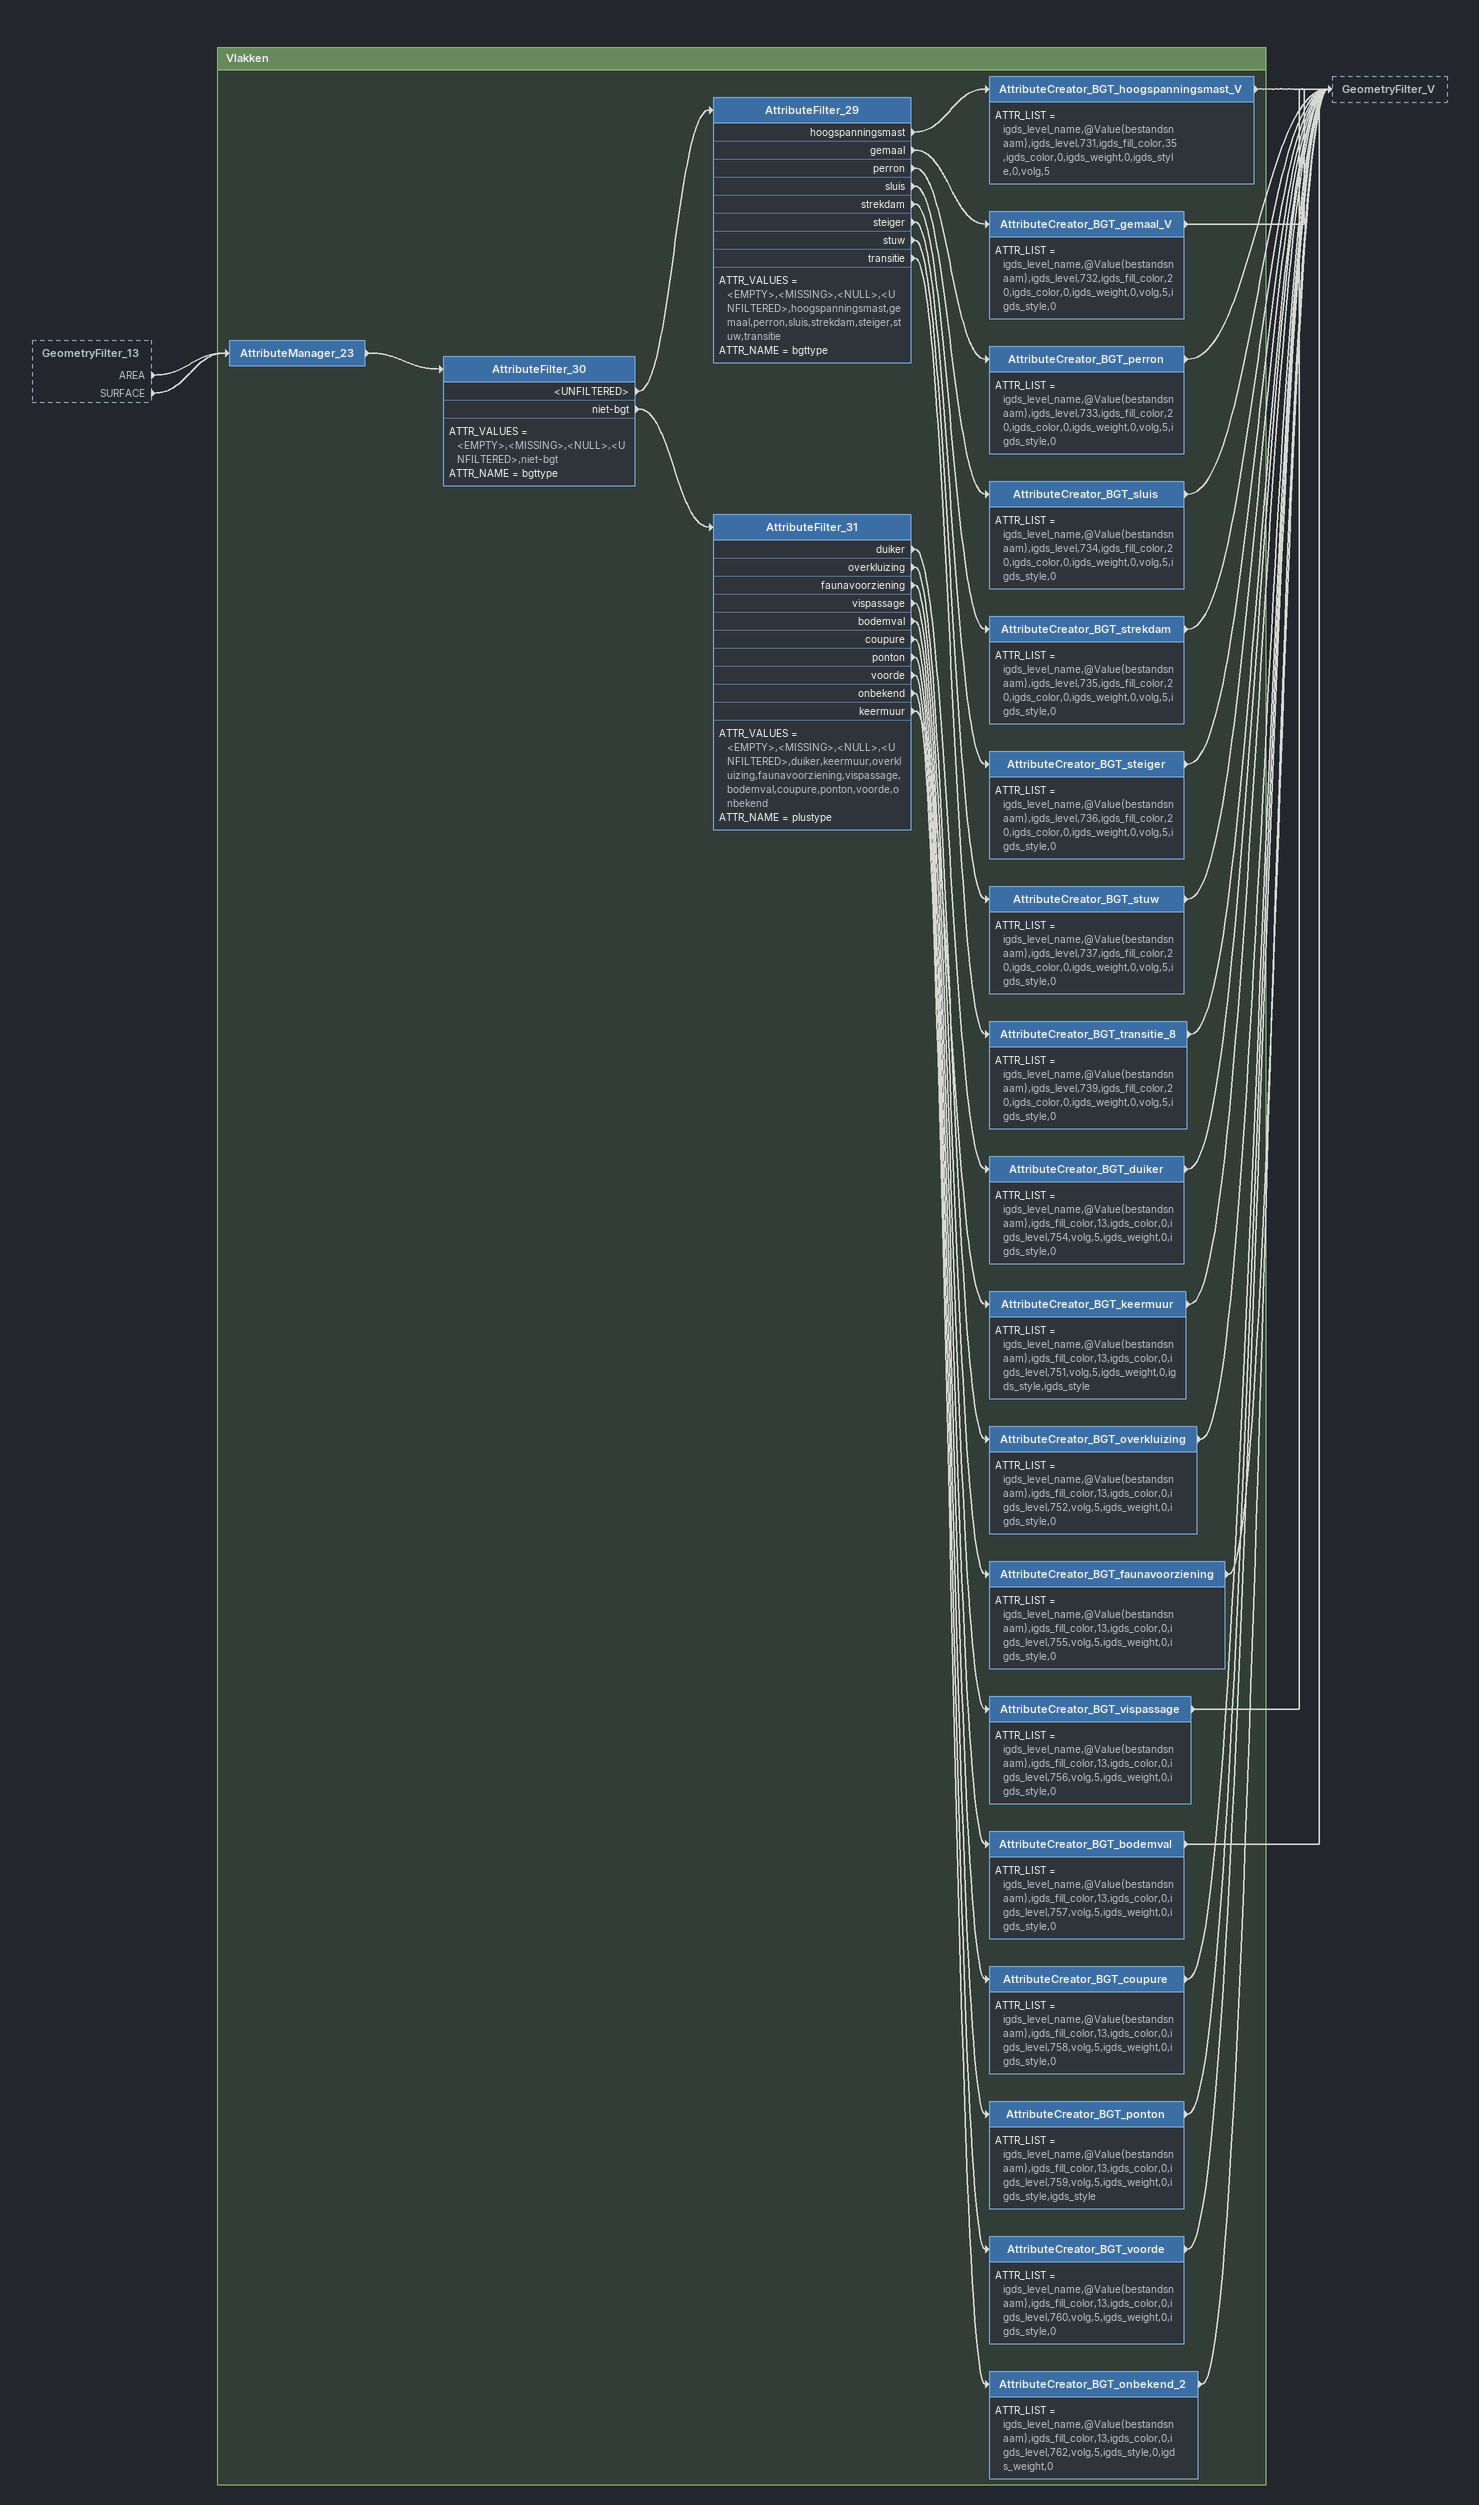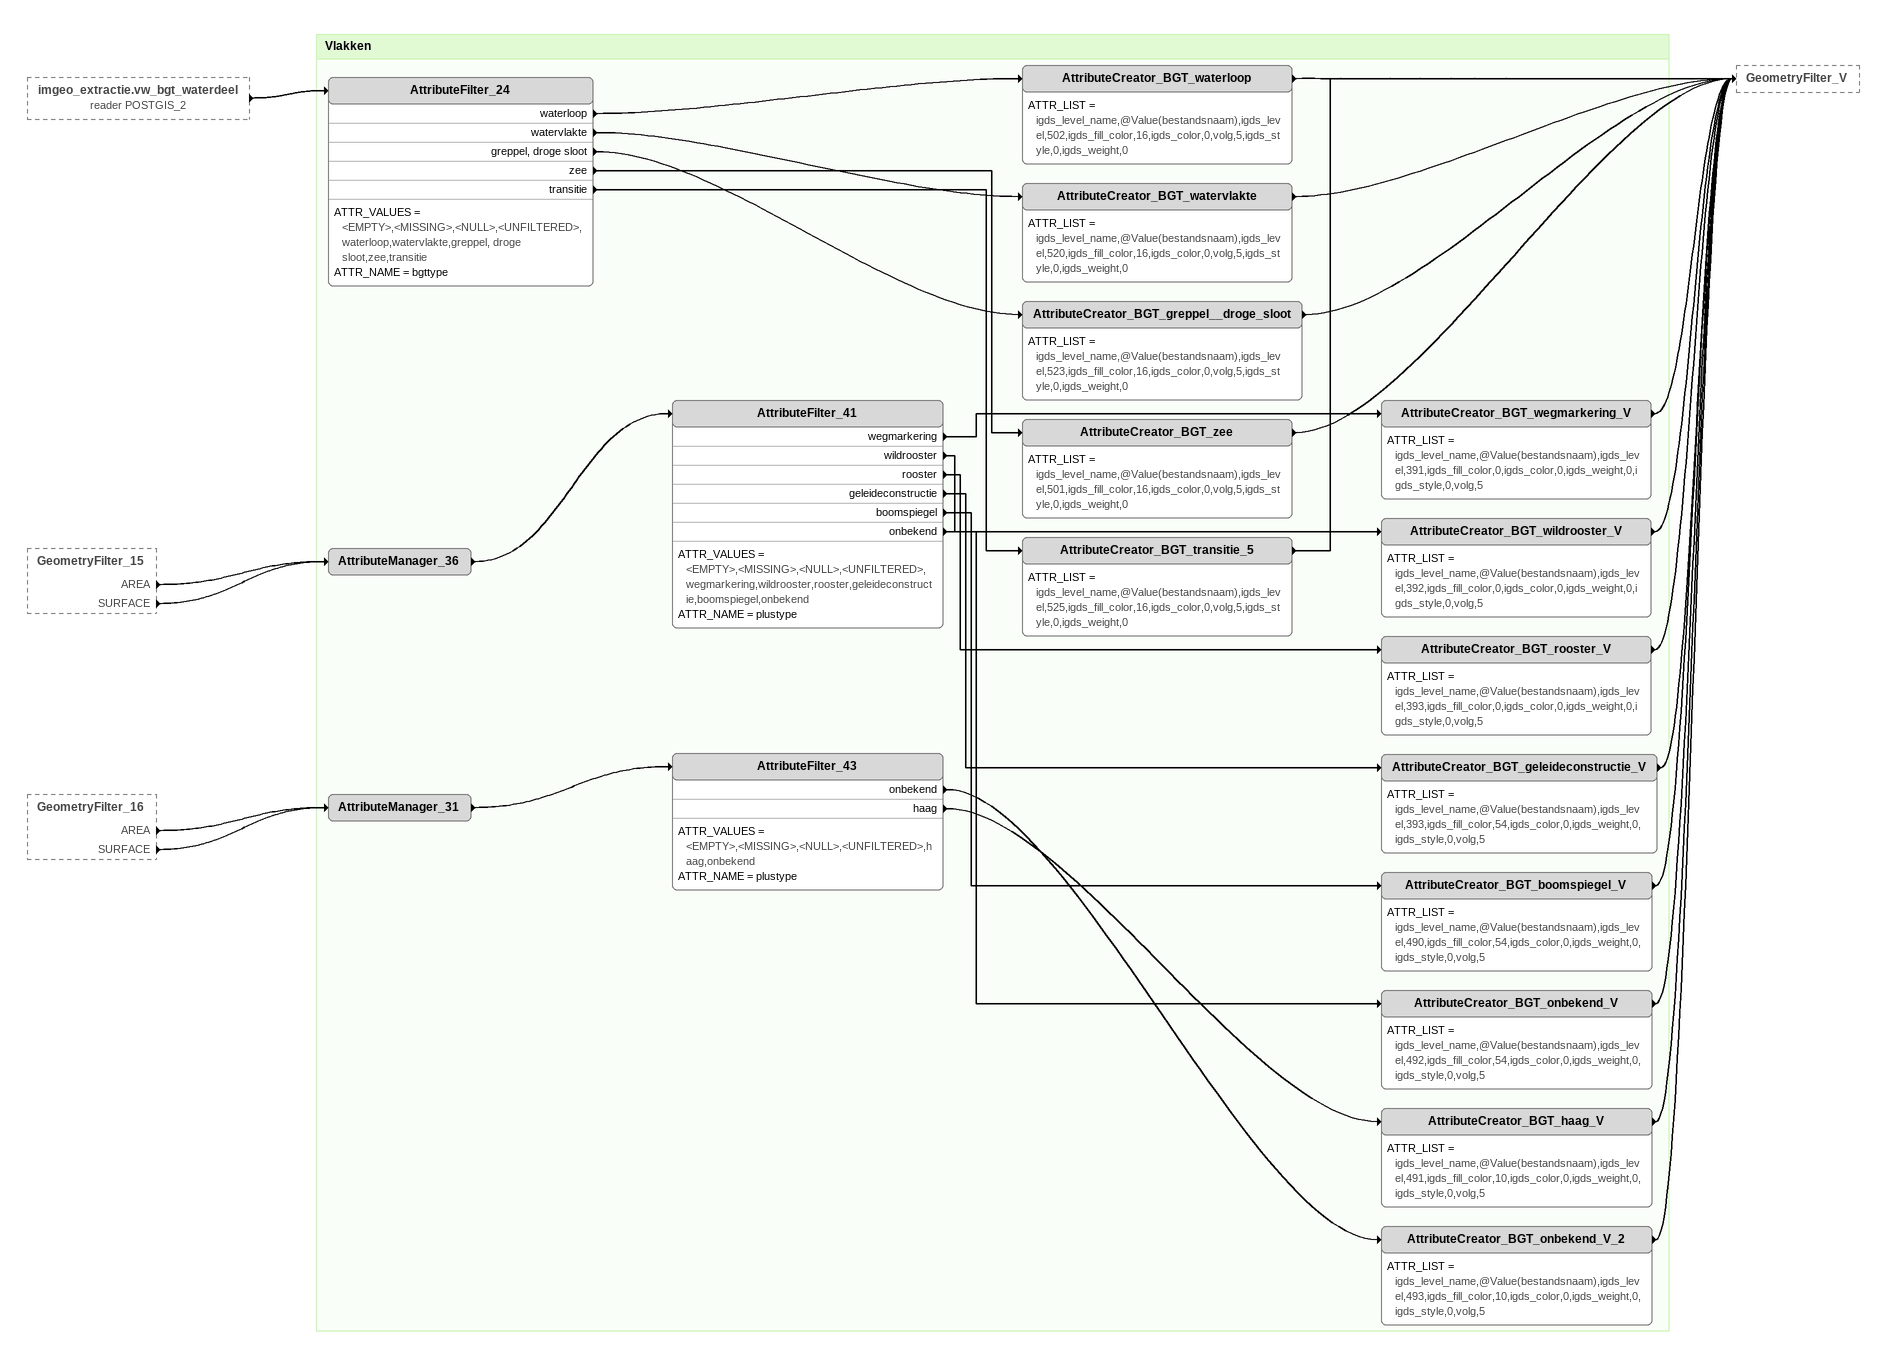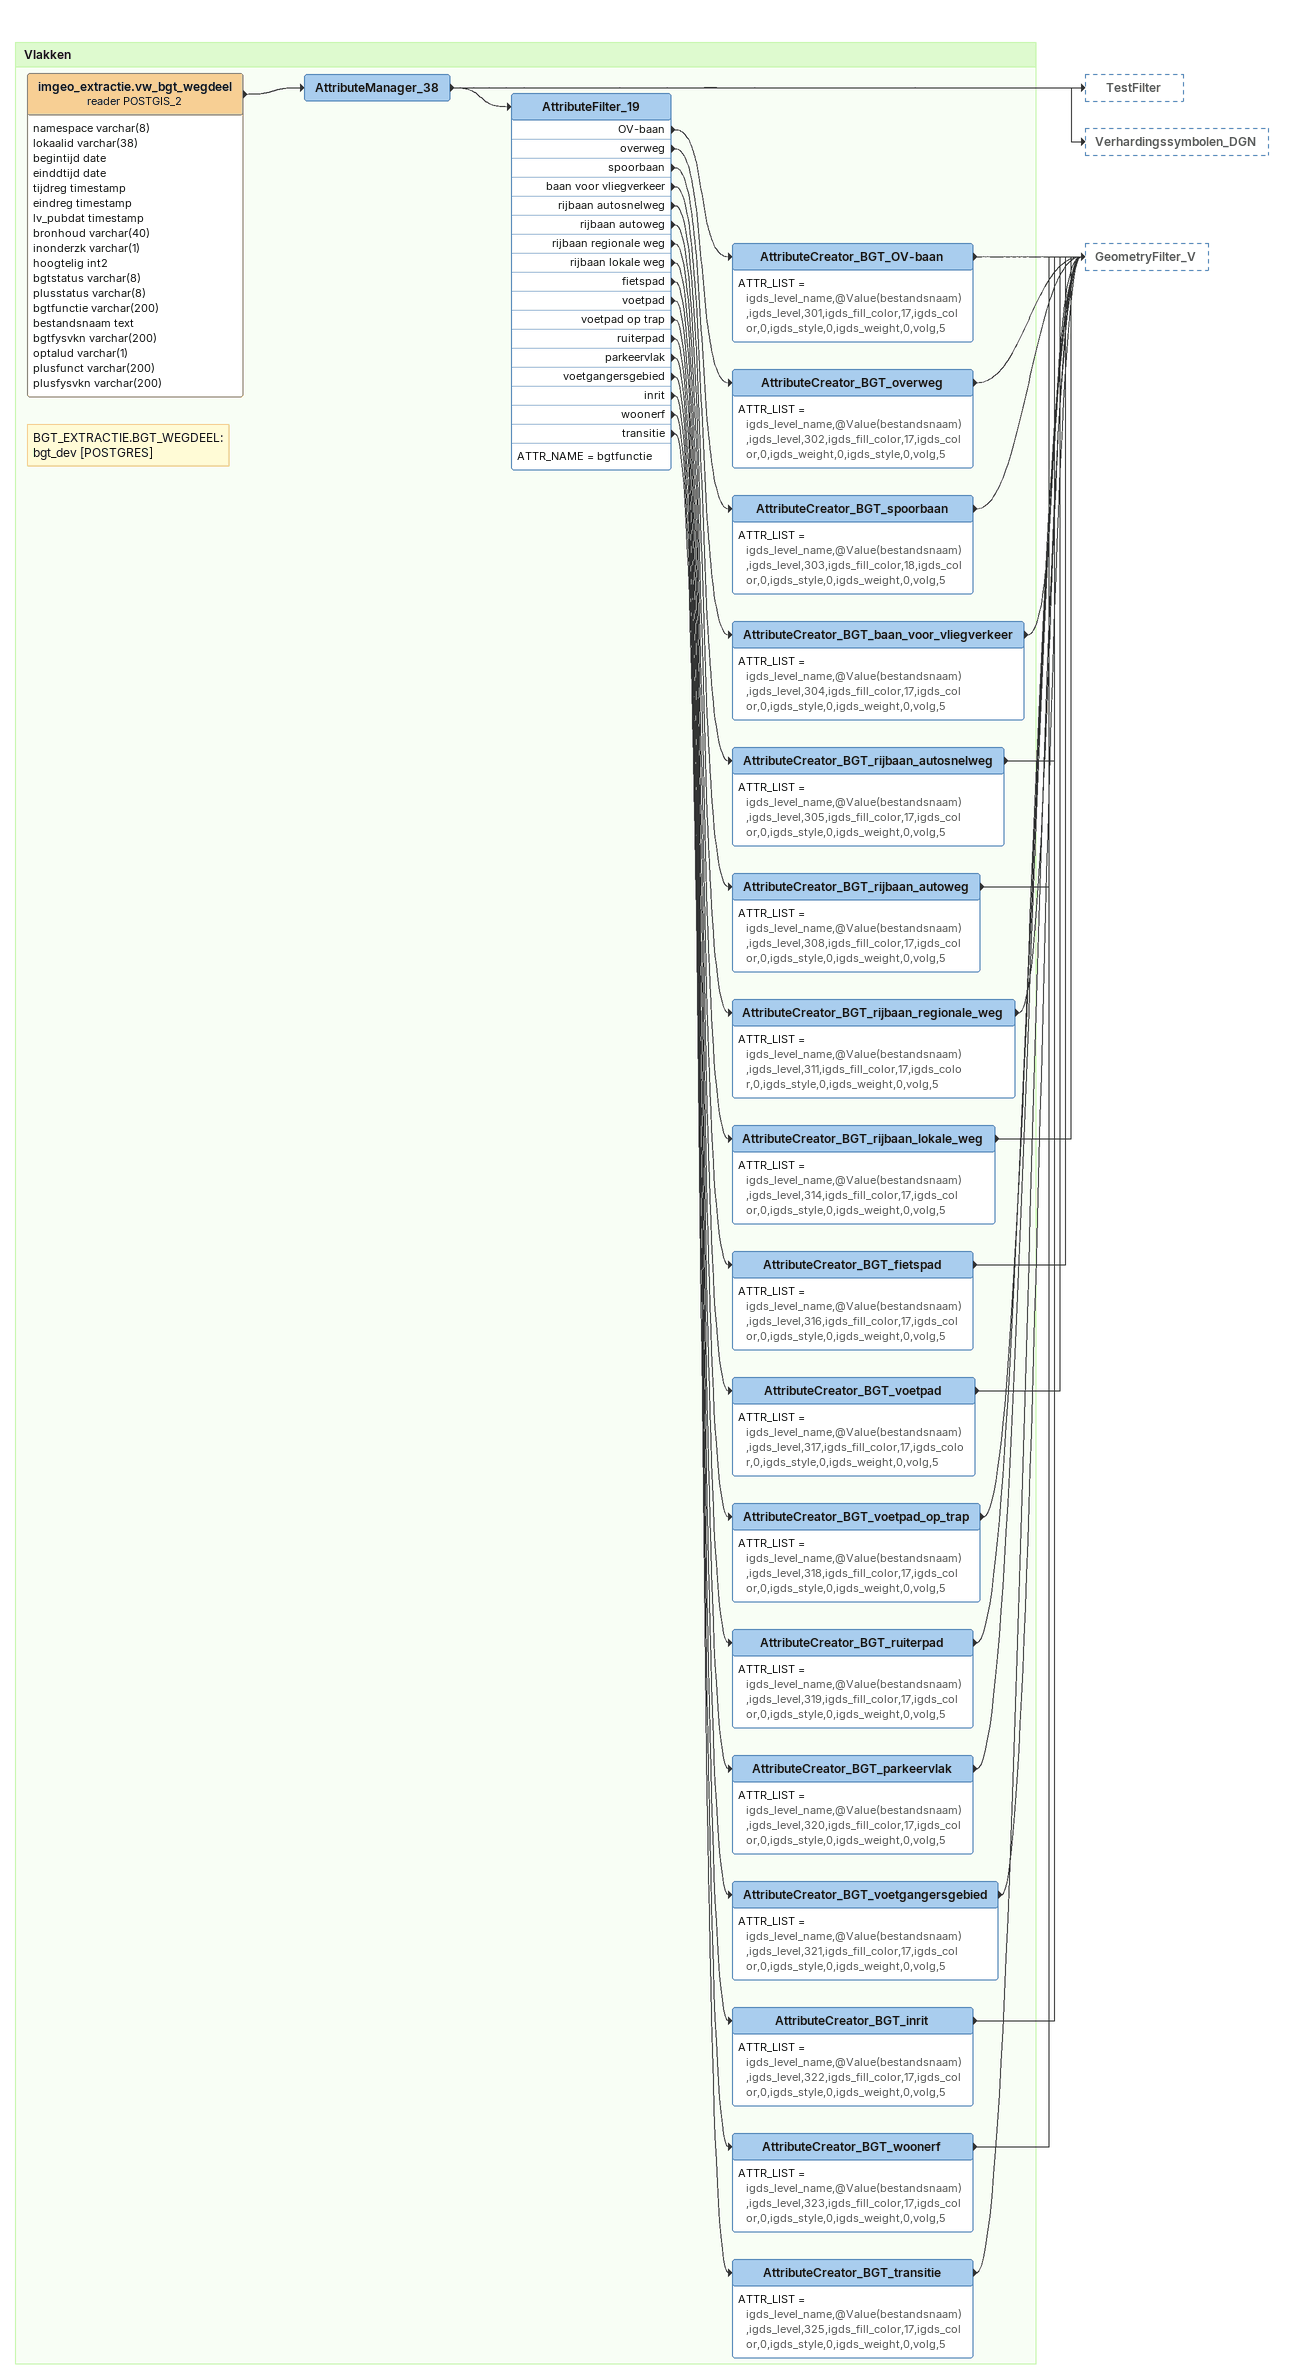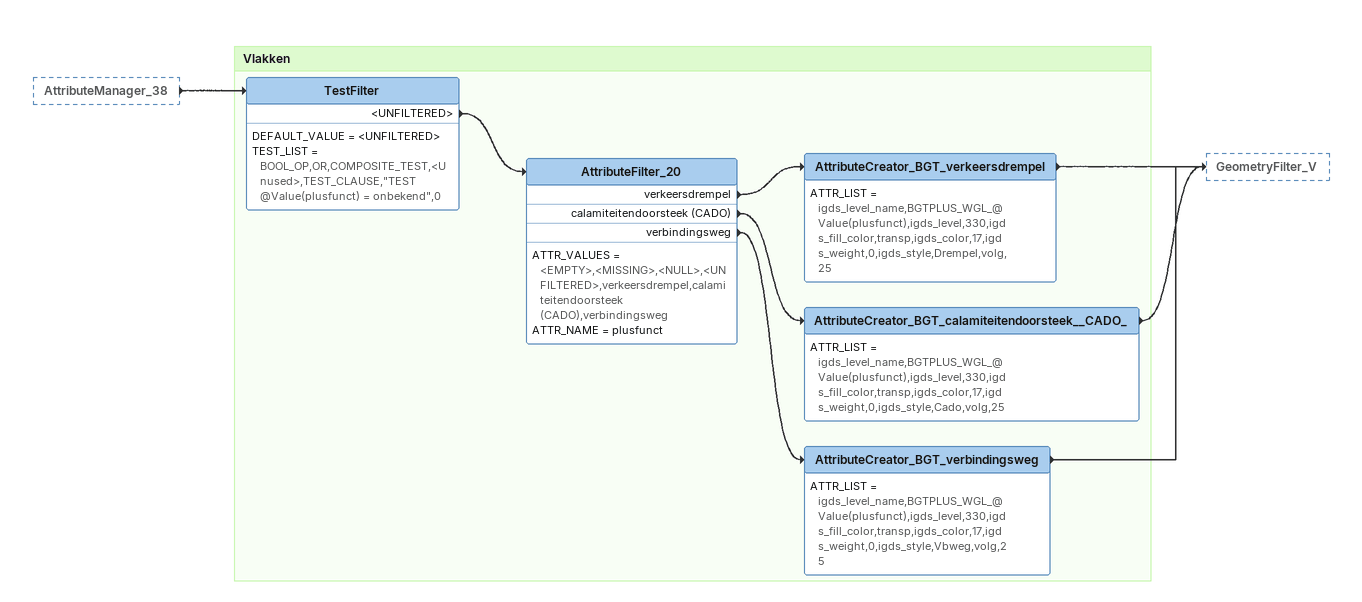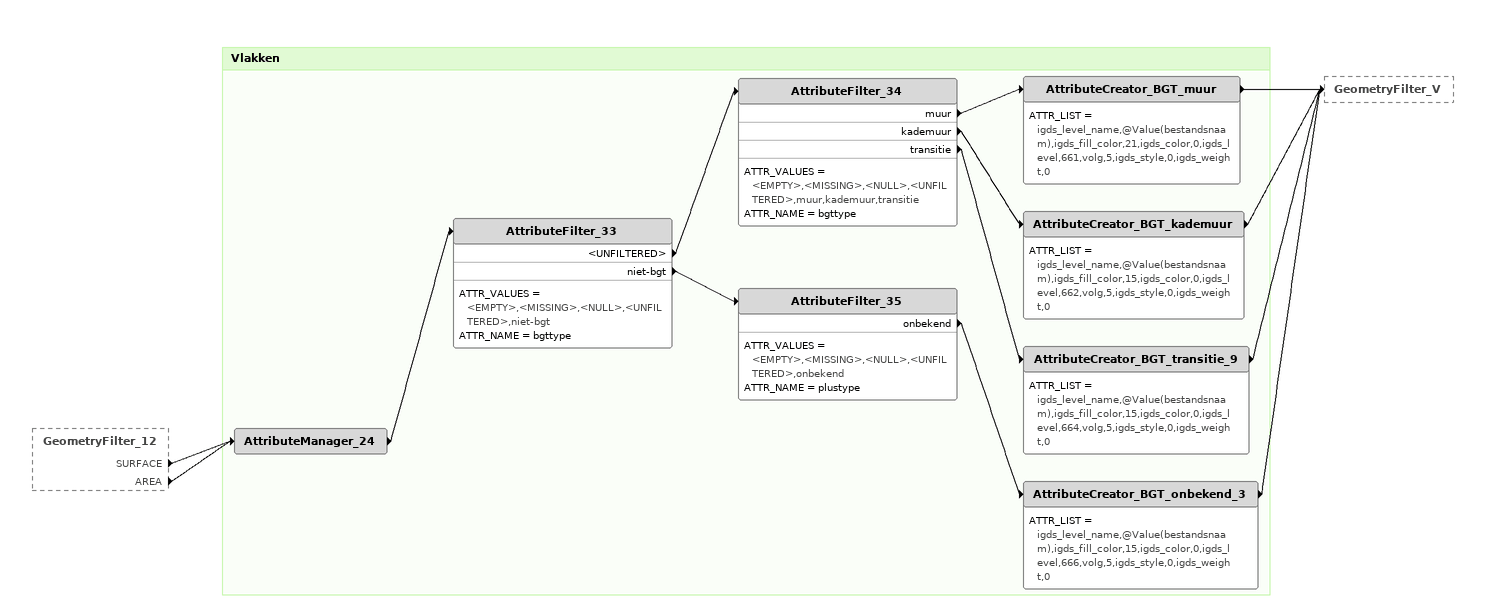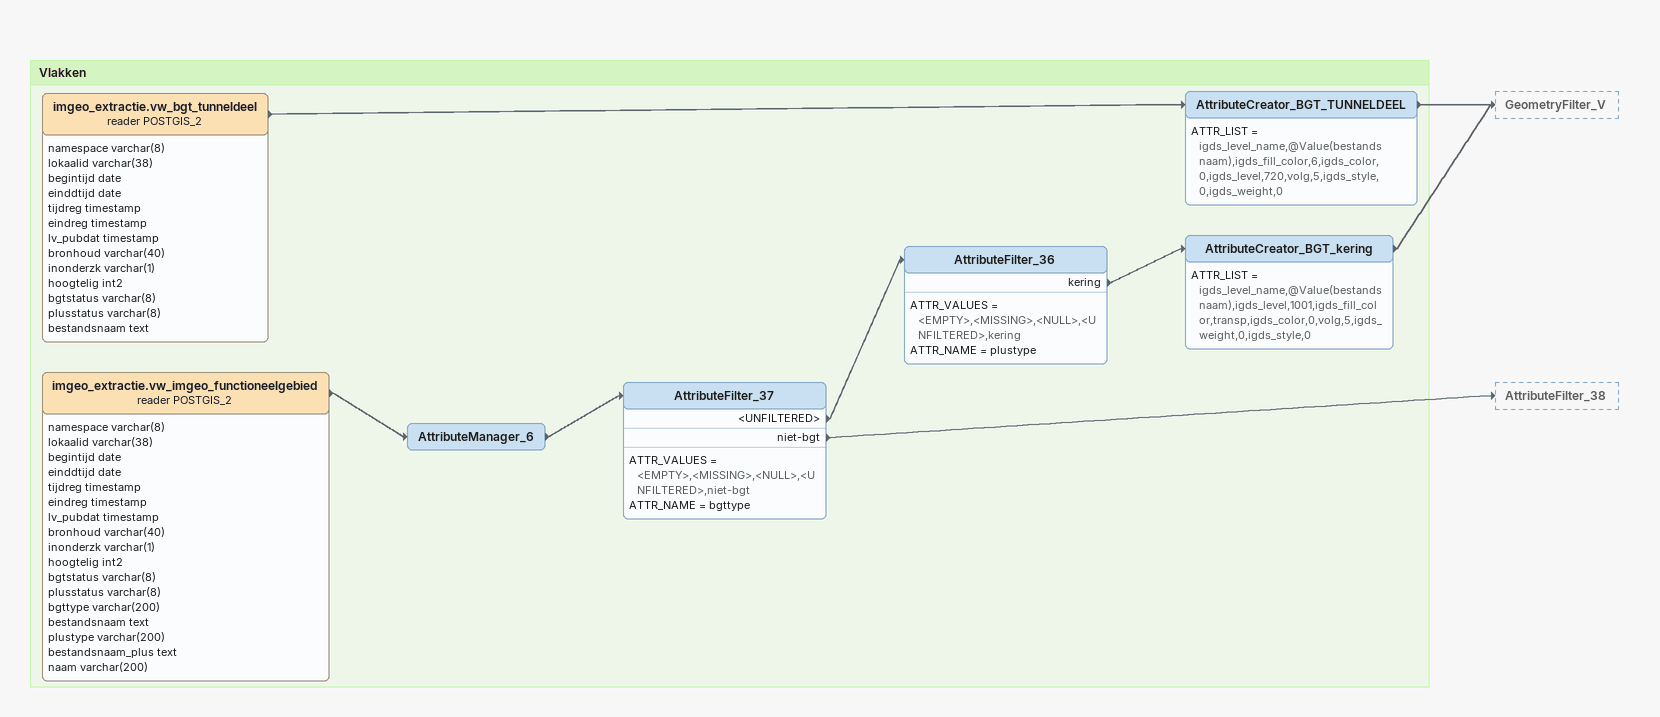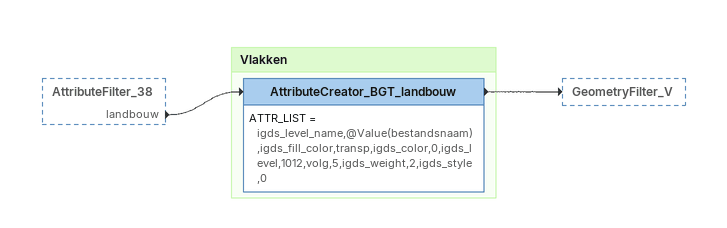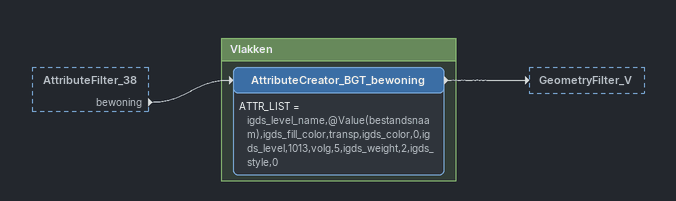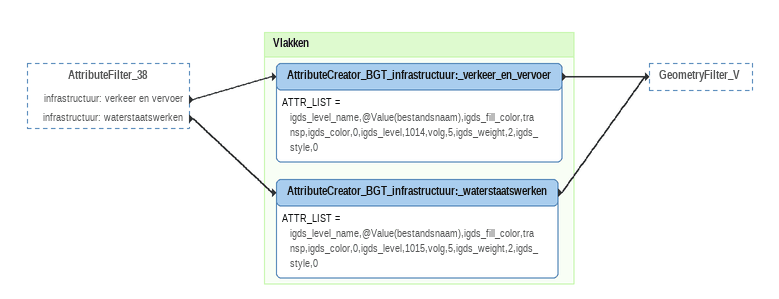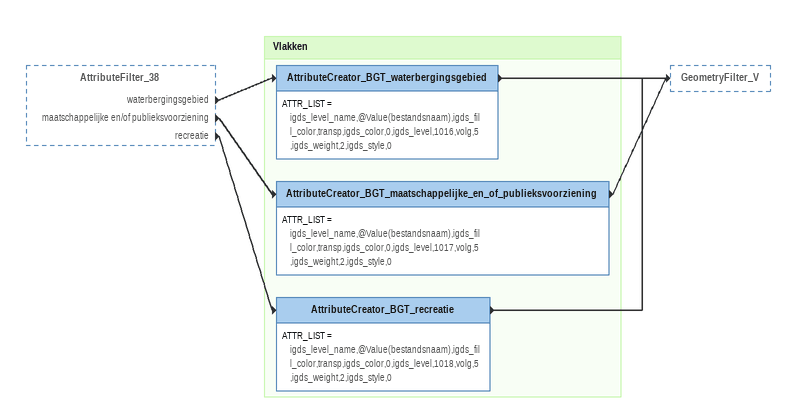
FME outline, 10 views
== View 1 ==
GeometryFilter_13 [outside]
    AREA -> AttributeManager_23
    SURFACE -> AttributeManager_23

Bookmark: Vlakken
AttributeManager_23
    -> AttributeFilter_30
AttributeFilter_30
    ATTR_VALUES = <EMPTY>,<MISSING>,<NULL>,<UNFILTERED>,niet-bgt
    ATTR_NAME = bgttype
    <UNFILTERED> -> AttributeFilter_29
    niet-bgt -> AttributeFilter_31
AttributeFilter_29
    ATTR_VALUES = <EMPTY>,<MISSING>,<NULL>,<UNFILTERED>,hoogspanningsmast,gemaal,perron,sluis,strekdam,steiger,stuw,transitie
    ATTR_NAME = bgttype
    hoogspanningsmast -> AttributeCreator_BGT_hoogspanningsmast_V
    gemaal -> AttributeCreator_BGT_gemaal_V
    perron -> AttributeCreator_BGT_perron
    sluis -> AttributeCreator_BGT_sluis
    strekdam -> AttributeCreator_BGT_strekdam
    steiger -> AttributeCreator_BGT_steiger
    stuw -> AttributeCreator_BGT_stuw
    transitie -> AttributeCreator_BGT_transitie_8
AttributeCreator_BGT_hoogspanningsmast_V
    ATTR_LIST = igds_level_name,@Value(bestandsnaam),igds_level,731,igds_fill_color,35,igds_color,0,igds_weight,0,igds_style,0,volg,5
    -> GeometryFilter_V
AttributeCreator_BGT_gemaal_V
    ATTR_LIST = igds_level_name,@Value(bestandsnaam),igds_level,732,igds_fill_color,20,igds_color,0,igds_weight,0,volg,5,igds_style,0
    -> GeometryFilter_V
AttributeCreator_BGT_perron
    ATTR_LIST = igds_level_name,@Value(bestandsnaam),igds_level,733,igds_fill_color,20,igds_color,0,igds_weight,0,volg,5,igds_style,0
    -> GeometryFilter_V
AttributeCreator_BGT_sluis
    ATTR_LIST = igds_level_name,@Value(bestandsnaam),igds_level,734,igds_fill_color,20,igds_color,0,igds_weight,0,volg,5,igds_style,0
    -> GeometryFilter_V
AttributeCreator_BGT_strekdam
    ATTR_LIST = igds_level_name,@Value(bestandsnaam),igds_level,735,igds_fill_color,20,igds_color,0,igds_weight,0,volg,5,igds_style,0
    -> GeometryFilter_V
AttributeCreator_BGT_steiger
    ATTR_LIST = igds_level_name,@Value(bestandsnaam),igds_level,736,igds_fill_color,20,igds_color,0,igds_weight,0,volg,5,igds_style,0
    -> GeometryFilter_V
AttributeCreator_BGT_stuw
    ATTR_LIST = igds_level_name,@Value(bestandsnaam),igds_level,737,igds_fill_color,20,igds_color,0,igds_weight,0,volg,5,igds_style,0
    -> GeometryFilter_V
AttributeCreator_BGT_transitie_8
    ATTR_LIST = igds_level_name,@Value(bestandsnaam),igds_level,739,igds_fill_color,20,igds_color,0,igds_weight,0,volg,5,igds_style,0
    -> GeometryFilter_V
AttributeFilter_31
    ATTR_VALUES = <EMPTY>,<MISSING>,<NULL>,<UNFILTERED>,duiker,keermuur,overkluizing,faunavoorziening,vispassage,bodemval,coupure,ponton,voorde,onbekend
    ATTR_NAME = plustype
    duiker -> AttributeCreator_BGT_duiker
    overkluizing -> AttributeCreator_BGT_overkluizing
    faunavoorziening -> AttributeCreator_BGT_faunavoorziening
    vispassage -> AttributeCreator_BGT_vispassage
    bodemval -> AttributeCreator_BGT_bodemval
    coupure -> AttributeCreator_BGT_coupure
    ponton -> AttributeCreator_BGT_ponton
    voorde -> AttributeCreator_BGT_voorde
    onbekend -> AttributeCreator_BGT_onbekend_2
    keermuur -> AttributeCreator_BGT_keermuur
AttributeCreator_BGT_duiker
    ATTR_LIST = igds_level_name,@Value(bestandsnaam),igds_fill_color,13,igds_color,0,igds_level,754,volg,5,igds_weight,0,igds_style,0
    -> GeometryFilter_V
AttributeCreator_BGT_keermuur
    ATTR_LIST = igds_level_name,@Value(bestandsnaam),igds_fill_color,13,igds_color,0,igds_level,751,volg,5,igds_weight,0,igds_style,igds_style
    -> GeometryFilter_V
AttributeCreator_BGT_overkluizing
    ATTR_LIST = igds_level_name,@Value(bestandsnaam),igds_fill_color,13,igds_color,0,igds_level,752,volg,5,igds_weight,0,igds_style,0
    -> GeometryFilter_V
AttributeCreator_BGT_faunavoorziening
    ATTR_LIST = igds_level_name,@Value(bestandsnaam),igds_fill_color,13,igds_color,0,igds_level,755,volg,5,igds_weight,0,igds_style,0
    -> GeometryFilter_V
AttributeCreator_BGT_vispassage
    ATTR_LIST = igds_level_name,@Value(bestandsnaam),igds_fill_color,13,igds_color,0,igds_level,756,volg,5,igds_weight,0,igds_style,0
    -> GeometryFilter_V
AttributeCreator_BGT_bodemval
    ATTR_LIST = igds_level_name,@Value(bestandsnaam),igds_fill_color,13,igds_color,0,igds_level,757,volg,5,igds_weight,0,igds_style,0
    -> GeometryFilter_V
AttributeCreator_BGT_coupure
    ATTR_LIST = igds_level_name,@Value(bestandsnaam),igds_fill_color,13,igds_color,0,igds_level,758,volg,5,igds_weight,0,igds_style,0
    -> GeometryFilter_V
AttributeCreator_BGT_ponton
    ATTR_LIST = igds_level_name,@Value(bestandsnaam),igds_fill_color,13,igds_color,0,igds_level,759,volg,5,igds_weight,0,igds_style,igds_style
    -> GeometryFilter_V
AttributeCreator_BGT_voorde
    ATTR_LIST = igds_level_name,@Value(bestandsnaam),igds_fill_color,13,igds_color,0,igds_level,760,volg,5,igds_weight,0,igds_style,0
    -> GeometryFilter_V
AttributeCreator_BGT_onbekend_2
    ATTR_LIST = igds_level_name,@Value(bestandsnaam),igds_fill_color,13,igds_color,0,igds_level,762,volg,5,igds_style,0,igds_weight,0
    -> GeometryFilter_V

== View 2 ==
imgeo_extractie.vw_bgt_waterdeel (reader POSTGIS_2) [outside]
    -> AttributeFilter_24
GeometryFilter_15 [outside]
    AREA -> AttributeManager_36
    SURFACE -> AttributeManager_36
GeometryFilter_16 [outside]
    AREA -> AttributeManager_31
    SURFACE -> AttributeManager_31

Bookmark: Vlakken
AttributeManager_36
    -> AttributeFilter_41
AttributeFilter_41
    ATTR_VALUES = <EMPTY>,<MISSING>,<NULL>,<UNFILTERED>,wegmarkering,wildrooster,rooster,geleideconstructie,boomspiegel,onbekend
    ATTR_NAME = plustype
    wegmarkering -> AttributeCreator_BGT_wegmarkering_V
    wildrooster -> AttributeCreator_BGT_wildrooster_V
    rooster -> AttributeCreator_BGT_rooster_V
    geleideconstructie -> AttributeCreator_BGT_geleideconstructie_V
    boomspiegel -> AttributeCreator_BGT_boomspiegel_V
    onbekend -> AttributeCreator_BGT_onbekend_V
AttributeCreator_BGT_wegmarkering_V
    ATTR_LIST = igds_level_name,@Value(bestandsnaam),igds_level,391,igds_fill_color,0,igds_color,0,igds_weight,0,igds_style,0,volg,5
    -> GeometryFilter_V
AttributeCreator_BGT_wildrooster_V
    ATTR_LIST = igds_level_name,@Value(bestandsnaam),igds_level,392,igds_fill_color,0,igds_color,0,igds_weight,0,igds_style,0,volg,5
    -> GeometryFilter_V
AttributeCreator_BGT_rooster_V
    ATTR_LIST = igds_level_name,@Value(bestandsnaam),igds_level,393,igds_fill_color,0,igds_color,0,igds_weight,0,igds_style,0,volg,5
    -> GeometryFilter_V
AttributeCreator_BGT_geleideconstructie_V
    ATTR_LIST = igds_level_name,@Value(bestandsnaam),igds_level,393,igds_fill_color,54,igds_color,0,igds_weight,0,igds_style,0,volg,5
    -> GeometryFilter_V
AttributeCreator_BGT_boomspiegel_V
    ATTR_LIST = igds_level_name,@Value(bestandsnaam),igds_level,490,igds_fill_color,54,igds_color,0,igds_weight,0,igds_style,0,volg,5
    -> GeometryFilter_V
AttributeCreator_BGT_onbekend_V
    ATTR_LIST = igds_level_name,@Value(bestandsnaam),igds_level,492,igds_fill_color,54,igds_color,0,igds_weight,0,igds_style,0,volg,5
    -> GeometryFilter_V
AttributeManager_31
    -> AttributeFilter_43
AttributeFilter_43
    ATTR_VALUES = <EMPTY>,<MISSING>,<NULL>,<UNFILTERED>,haag,onbekend
    ATTR_NAME = plustype
    onbekend -> AttributeCreator_BGT_onbekend_V_2
    haag -> AttributeCreator_BGT_haag_V
AttributeCreator_BGT_haag_V
    ATTR_LIST = igds_level_name,@Value(bestandsnaam),igds_level,491,igds_fill_color,10,igds_color,0,igds_weight,0,igds_style,0,volg,5
    -> GeometryFilter_V
AttributeCreator_BGT_onbekend_V_2
    ATTR_LIST = igds_level_name,@Value(bestandsnaam),igds_level,493,igds_fill_color,10,igds_color,0,igds_weight,0,igds_style,0,volg,5
    -> GeometryFilter_V
AttributeFilter_24
    ATTR_VALUES = <EMPTY>,<MISSING>,<NULL>,<UNFILTERED>,waterloop,watervlakte,greppel, droge sloot,zee,transitie
    ATTR_NAME = bgttype
    waterloop -> AttributeCreator_BGT_waterloop
    watervlakte -> AttributeCreator_BGT_watervlakte
    greppel, droge sloot -> AttributeCreator_BGT_greppel__droge_sloot
    zee -> AttributeCreator_BGT_zee
    transitie -> AttributeCreator_BGT_transitie_5
AttributeCreator_BGT_waterloop
    ATTR_LIST = igds_level_name,@Value(bestandsnaam),igds_level,502,igds_fill_color,16,igds_color,0,volg,5,igds_style,0,igds_weight,0
    -> GeometryFilter_V
AttributeCreator_BGT_watervlakte
    ATTR_LIST = igds_level_name,@Value(bestandsnaam),igds_level,520,igds_fill_color,16,igds_color,0,volg,5,igds_style,0,igds_weight,0
    -> GeometryFilter_V
AttributeCreator_BGT_greppel__droge_sloot
    ATTR_LIST = igds_level_name,@Value(bestandsnaam),igds_level,523,igds_fill_color,16,igds_color,0,volg,5,igds_style,0,igds_weight,0
    -> GeometryFilter_V
AttributeCreator_BGT_zee
    ATTR_LIST = igds_level_name,@Value(bestandsnaam),igds_level,501,igds_fill_color,16,igds_color,0,volg,5,igds_style,0,igds_weight,0
    -> GeometryFilter_V
AttributeCreator_BGT_transitie_5
    ATTR_LIST = igds_level_name,@Value(bestandsnaam),igds_level,525,igds_fill_color,16,igds_color,0,volg,5,igds_style,0,igds_weight,0
    -> GeometryFilter_V

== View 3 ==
Bookmark: Vlakken
Note: BGT_EXTRACTIE.BGT_WEGDEEL: bgt_dev [POSTGRES]
imgeo_extractie.vw_bgt_wegdeel (reader POSTGIS_2)
    attributes: namespace varchar(8), lokaalid varchar(38), begintijd date, einddtijd date, tijdreg timestamp, eindreg timestamp, lv_pubdat timestamp, bronhoud varchar(40), inonderzk varchar(1), hoogtelig int2, bgtstatus varchar(8), plusstatus varchar(8), bgtfunctie varchar(200), bestandsnaam text, bgtfysvkn varchar(200), optalud varchar(1), plusfunct varchar(200), plusfysvkn varchar(200)
    -> AttributeManager_38
AttributeManager_38
    -> TestFilter
    -> AttributeFilter_19
    -> Verhardingssymbolen_DGN
AttributeFilter_19
    ATTR_NAME = bgtfunctie
    OV-baan -> AttributeCreator_BGT_OV-baan
    overweg -> AttributeCreator_BGT_overweg
    spoorbaan -> AttributeCreator_BGT_spoorbaan
    baan voor vliegverkeer -> AttributeCreator_BGT_baan_voor_vliegverkeer
    rijbaan autosnelweg -> AttributeCreator_BGT_rijbaan_autosnelweg
    rijbaan autoweg -> AttributeCreator_BGT_rijbaan_autoweg
    rijbaan regionale weg -> AttributeCreator_BGT_rijbaan_regionale_weg
    rijbaan lokale weg -> AttributeCreator_BGT_rijbaan_lokale_weg
    fietspad -> AttributeCreator_BGT_fietspad
    voetpad -> AttributeCreator_BGT_voetpad
    voetpad op trap -> AttributeCreator_BGT_voetpad_op_trap
    ruiterpad -> AttributeCreator_BGT_ruiterpad
    parkeervlak -> AttributeCreator_BGT_parkeervlak
    voetgangersgebied -> AttributeCreator_BGT_voetgangersgebied
    inrit -> AttributeCreator_BGT_inrit
    woonerf -> AttributeCreator_BGT_woonerf
    transitie -> AttributeCreator_BGT_transitie
AttributeCreator_BGT_OV-baan
    ATTR_LIST = igds_level_name,@Value(bestandsnaam),igds_level,301,igds_fill_color,17,igds_color,0,igds_style,0,igds_weight,0,volg,5
    -> GeometryFilter_V
AttributeCreator_BGT_overweg
    ATTR_LIST = igds_level_name,@Value(bestandsnaam),igds_level,302,igds_fill_color,17,igds_color,0,igds_weight,0,igds_style,0,volg,5
    -> GeometryFilter_V
AttributeCreator_BGT_spoorbaan
    ATTR_LIST = igds_level_name,@Value(bestandsnaam),igds_level,303,igds_fill_color,18,igds_color,0,igds_style,0,igds_weight,0,volg,5
    -> GeometryFilter_V
AttributeCreator_BGT_baan_voor_vliegverkeer
    ATTR_LIST = igds_level_name,@Value(bestandsnaam),igds_level,304,igds_fill_color,17,igds_color,0,igds_style,0,igds_weight,0,volg,5
    -> GeometryFilter_V
AttributeCreator_BGT_rijbaan_autosnelweg
    ATTR_LIST = igds_level_name,@Value(bestandsnaam),igds_level,305,igds_fill_color,17,igds_color,0,igds_style,0,igds_weight,0,volg,5
    -> GeometryFilter_V
AttributeCreator_BGT_rijbaan_autoweg
    ATTR_LIST = igds_level_name,@Value(bestandsnaam),igds_level,308,igds_fill_color,17,igds_color,0,igds_style,0,igds_weight,0,volg,5
    -> GeometryFilter_V
AttributeCreator_BGT_rijbaan_regionale_weg
    ATTR_LIST = igds_level_name,@Value(bestandsnaam),igds_level,311,igds_fill_color,17,igds_color,0,igds_style,0,igds_weight,0,volg,5
    -> GeometryFilter_V
AttributeCreator_BGT_rijbaan_lokale_weg
    ATTR_LIST = igds_level_name,@Value(bestandsnaam),igds_level,314,igds_fill_color,17,igds_color,0,igds_style,0,igds_weight,0,volg,5
    -> GeometryFilter_V
AttributeCreator_BGT_fietspad
    ATTR_LIST = igds_level_name,@Value(bestandsnaam),igds_level,316,igds_fill_color,17,igds_color,0,igds_style,0,igds_weight,0,volg,5
    -> GeometryFilter_V
AttributeCreator_BGT_voetpad
    ATTR_LIST = igds_level_name,@Value(bestandsnaam),igds_level,317,igds_fill_color,17,igds_color,0,igds_style,0,igds_weight,0,volg,5
    -> GeometryFilter_V
AttributeCreator_BGT_voetpad_op_trap
    ATTR_LIST = igds_level_name,@Value(bestandsnaam),igds_level,318,igds_fill_color,17,igds_color,0,igds_style,0,igds_weight,0,volg,5
    -> GeometryFilter_V
AttributeCreator_BGT_ruiterpad
    ATTR_LIST = igds_level_name,@Value(bestandsnaam),igds_level,319,igds_fill_color,17,igds_color,0,igds_style,0,igds_weight,0,volg,5
    -> GeometryFilter_V
AttributeCreator_BGT_parkeervlak
    ATTR_LIST = igds_level_name,@Value(bestandsnaam),igds_level,320,igds_fill_color,17,igds_color,0,igds_style,0,igds_weight,0,volg,5
    -> GeometryFilter_V
AttributeCreator_BGT_voetgangersgebied
    ATTR_LIST = igds_level_name,@Value(bestandsnaam),igds_level,321,igds_fill_color,17,igds_color,0,igds_style,0,igds_weight,0,volg,5
    -> GeometryFilter_V
AttributeCreator_BGT_inrit
    ATTR_LIST = igds_level_name,@Value(bestandsnaam),igds_level,322,igds_fill_color,17,igds_color,0,igds_style,0,igds_weight,0,volg,5
    -> GeometryFilter_V
AttributeCreator_BGT_woonerf
    ATTR_LIST = igds_level_name,@Value(bestandsnaam),igds_level,323,igds_fill_color,17,igds_color,0,igds_style,0,igds_weight,0,volg,5
    -> GeometryFilter_V
AttributeCreator_BGT_transitie
    ATTR_LIST = igds_level_name,@Value(bestandsnaam),igds_level,325,igds_fill_color,17,igds_color,0,igds_style,0,igds_weight,0,volg,5
    -> GeometryFilter_V

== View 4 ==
AttributeManager_38 [outside]
    -> TestFilter

Bookmark: Vlakken
TestFilter
    DEFAULT_VALUE = <UNFILTERED>
    TEST_LIST = BOOL_OP,OR,COMPOSITE_TEST,<Unused>,TEST_CLAUSE,"TEST @Value(plusfunct) = onbekend",0
    <UNFILTERED> -> AttributeFilter_20
AttributeFilter_20
    ATTR_VALUES = <EMPTY>,<MISSING>,<NULL>,<UNFILTERED>,verkeersdrempel,calamiteitendoorsteek (CADO),verbindingsweg
    ATTR_NAME = plusfunct
    verkeersdrempel -> AttributeCreator_BGT_verkeersdrempel
    calamiteitendoorsteek (CADO) -> AttributeCreator_BGT_calamiteitendoorsteek__CADO_
    verbindingsweg -> AttributeCreator_BGT_verbindingsweg
AttributeCreator_BGT_verkeersdrempel
    ATTR_LIST = igds_level_name,BGTPLUS_WGL_@Value(plusfunct),igds_level,330,igds_fill_color,transp,igds_color,17,igds_weight,0,igds_style,Drempel,volg,25
    -> GeometryFilter_V
AttributeCreator_BGT_calamiteitendoorsteek__CADO_
    ATTR_LIST = igds_level_name,BGTPLUS_WGL_@Value(plusfunct),igds_level,330,igds_fill_color,transp,igds_color,17,igds_weight,0,igds_style,Cado,volg,25
    -> GeometryFilter_V
AttributeCreator_BGT_verbindingsweg
    ATTR_LIST = igds_level_name,BGTPLUS_WGL_@Value(plusfunct),igds_level,330,igds_fill_color,transp,igds_color,17,igds_weight,0,igds_style,Vbweg,volg,25
    -> GeometryFilter_V

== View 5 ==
GeometryFilter_12 [outside]
    SURFACE -> AttributeManager_24
    AREA -> AttributeManager_24

Bookmark: Vlakken
AttributeManager_24
    -> AttributeFilter_33
AttributeFilter_33
    ATTR_VALUES = <EMPTY>,<MISSING>,<NULL>,<UNFILTERED>,niet-bgt
    ATTR_NAME = bgttype
    <UNFILTERED> -> AttributeFilter_34
    niet-bgt -> AttributeFilter_35
AttributeFilter_34
    ATTR_VALUES = <EMPTY>,<MISSING>,<NULL>,<UNFILTERED>,muur,kademuur,transitie
    ATTR_NAME = bgttype
    muur -> AttributeCreator_BGT_muur
    kademuur -> AttributeCreator_BGT_kademuur
    transitie -> AttributeCreator_BGT_transitie_9
AttributeCreator_BGT_muur
    ATTR_LIST = igds_level_name,@Value(bestandsnaam),igds_fill_color,21,igds_color,0,igds_level,661,volg,5,igds_style,0,igds_weight,0
    -> GeometryFilter_V
AttributeCreator_BGT_kademuur
    ATTR_LIST = igds_level_name,@Value(bestandsnaam),igds_fill_color,15,igds_color,0,igds_level,662,volg,5,igds_style,0,igds_weight,0
    -> GeometryFilter_V
AttributeCreator_BGT_transitie_9
    ATTR_LIST = igds_level_name,@Value(bestandsnaam),igds_fill_color,15,igds_color,0,igds_level,664,volg,5,igds_style,0,igds_weight,0
    -> GeometryFilter_V
AttributeFilter_35
    ATTR_VALUES = <EMPTY>,<MISSING>,<NULL>,<UNFILTERED>,onbekend
    ATTR_NAME = plustype
    onbekend -> AttributeCreator_BGT_onbekend_3
AttributeCreator_BGT_onbekend_3
    ATTR_LIST = igds_level_name,@Value(bestandsnaam),igds_fill_color,15,igds_color,0,igds_level,666,volg,5,igds_style,0,igds_weight,0
    -> GeometryFilter_V

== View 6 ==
Bookmark: Vlakken
imgeo_extractie.vw_bgt_tunneldeel (reader POSTGIS_2)
    attributes: namespace varchar(8), lokaalid varchar(38), begintijd date, einddtijd date, tijdreg timestamp, eindreg timestamp, lv_pubdat timestamp, bronhoud varchar(40), inonderzk varchar(1), hoogtelig int2, bgtstatus varchar(8), plusstatus varchar(8), bestandsnaam text
    -> AttributeCreator_BGT_TUNNELDEEL
AttributeCreator_BGT_TUNNELDEEL
    ATTR_LIST = igds_level_name,@Value(bestandsnaam),igds_fill_color,6,igds_color,0,igds_level,720,volg,5,igds_style,0,igds_weight,0
    -> GeometryFilter_V
imgeo_extractie.vw_imgeo_functioneelgebied (reader POSTGIS_2)
    attributes: namespace varchar(8), lokaalid varchar(38), begintijd date, einddtijd date, tijdreg timestamp, eindreg timestamp, lv_pubdat timestamp, bronhoud varchar(40), inonderzk varchar(1), hoogtelig int2, bgtstatus varchar(8), plusstatus varchar(8), bgttype varchar(200), bestandsnaam text, plustype varchar(200), bestandsnaam_plus text, naam varchar(200)
    -> AttributeManager_6
AttributeManager_6
    -> AttributeFilter_37
AttributeFilter_37
    ATTR_VALUES = <EMPTY>,<MISSING>,<NULL>,<UNFILTERED>,niet-bgt
    ATTR_NAME = bgttype
    <UNFILTERED> -> AttributeFilter_36
    niet-bgt -> AttributeFilter_38
AttributeFilter_36
    ATTR_VALUES = <EMPTY>,<MISSING>,<NULL>,<UNFILTERED>,kering
    ATTR_NAME = plustype
    kering -> AttributeCreator_BGT_kering
AttributeCreator_BGT_kering
    ATTR_LIST = igds_level_name,@Value(bestandsnaam),igds_level,1001,igds_fill_color,transp,igds_color,0,volg,5,igds_weight,0,igds_style,0
    -> GeometryFilter_V

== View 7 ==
AttributeFilter_38 [outside]
    landbouw -> AttributeCreator_BGT_landbouw

Bookmark: Vlakken
AttributeCreator_BGT_landbouw
    ATTR_LIST = igds_level_name,@Value(bestandsnaam),igds_fill_color,transp,igds_color,0,igds_level,1012,volg,5,igds_weight,2,igds_style,0
    -> GeometryFilter_V

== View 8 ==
AttributeFilter_38 [outside]
    bewoning -> AttributeCreator_BGT_bewoning

Bookmark: Vlakken
AttributeCreator_BGT_bewoning
    ATTR_LIST = igds_level_name,@Value(bestandsnaam),igds_fill_color,transp,igds_color,0,igds_level,1013,volg,5,igds_weight,2,igds_style,0
    -> GeometryFilter_V

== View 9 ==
AttributeFilter_38 [outside]
    infrastructuur: verkeer en vervoer -> AttributeCreator_BGT_infrastructuur:_verkeer_en_vervoer
    infrastructuur: waterstaatswerken -> AttributeCreator_BGT_infrastructuur:_waterstaatswerken

Bookmark: Vlakken
AttributeCreator_BGT_infrastructuur:_verkeer_en_vervoer
    ATTR_LIST = igds_level_name,@Value(bestandsnaam),igds_fill_color,transp,igds_color,0,igds_level,1014,volg,5,igds_weight,2,igds_style,0
    -> GeometryFilter_V
AttributeCreator_BGT_infrastructuur:_waterstaatswerken
    ATTR_LIST = igds_level_name,@Value(bestandsnaam),igds_fill_color,transp,igds_color,0,igds_level,1015,volg,5,igds_weight,2,igds_style,0
    -> GeometryFilter_V

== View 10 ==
AttributeFilter_38 [outside]
    waterbergingsgebied -> AttributeCreator_BGT_waterbergingsgebied
    maatschappelijke en/of publieksvoorziening -> AttributeCreator_BGT_maatschappelijke_en_of_publieksvoorziening
    recreatie -> AttributeCreator_BGT_recreatie

Bookmark: Vlakken
AttributeCreator_BGT_waterbergingsgebied
    ATTR_LIST = igds_level_name,@Value(bestandsnaam),igds_fill_color,transp,igds_color,0,igds_level,1016,volg,5,igds_weight,2,igds_style,0
    -> GeometryFilter_V
AttributeCreator_BGT_maatschappelijke_en_of_publieksvoorziening
    ATTR_LIST = igds_level_name,@Value(bestandsnaam),igds_fill_color,transp,igds_color,0,igds_level,1017,volg,5,igds_weight,2,igds_style,0
    -> GeometryFilter_V
AttributeCreator_BGT_recreatie
    ATTR_LIST = igds_level_name,@Value(bestandsnaam),igds_fill_color,transp,igds_color,0,igds_level,1018,volg,5,igds_weight,2,igds_style,0
    -> GeometryFilter_V
